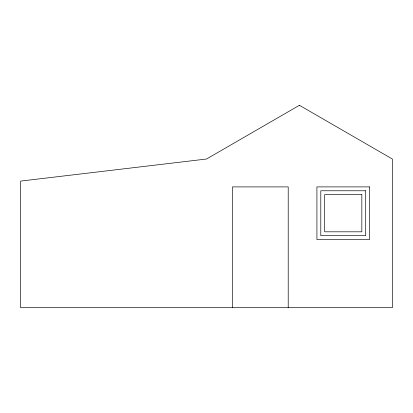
<?xml version="1.0" encoding="UTF-8"?>
<svg xmlns="http://www.w3.org/2000/svg" width="413" height="413" viewBox="0 0 413 413"><rect width="100%" height="100%" fill="white"/><g stroke="black" fill="none" stroke-linecap="round" stroke-linejoin="round"><path stroke-width="0.62" d="M288.212 307.7L288.212 186.898L232.457 186.898L232.457 307.7M299.425 105.3L206.5 159.02L20.65 181.09L20.65 307.7L392.35 307.7L392.35 159.02L299.425 105.3M369.578 186.898L316.921 186.898L316.921 239.555L369.578 239.555L369.578 186.898M365.706 190.77L320.793 190.77L320.793 235.684L365.706 235.684L365.706 190.77M361.834 194.642L324.664 194.642L324.664 231.812L361.834 231.812L361.834 194.642"/></g></svg>
